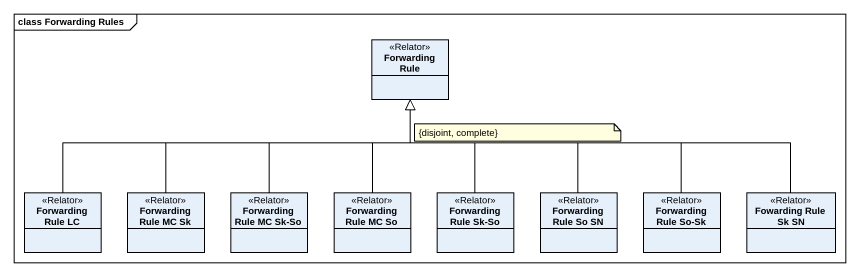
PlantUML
@startuml
mainframe class Forwarding Rules
hide circle
hide empty members
class "Forwarding Rule" as Forwarding_Rule <<Relator>>
class "Forwarding Rule LC" as Forwarding_Rule_LC <<Relator>>
class "Forwarding Rule MC Sk" as Forwarding_Rule_MC_Sk <<Relator>>
class "Forwarding Rule MC Sk-So" as Forwarding_Rule_MC_Sk_So <<Relator>>
class "Forwarding Rule MC So" as Forwarding_Rule_MC_So <<Relator>>
class "Forwarding Rule Sk-So" as Forwarding_Rule_Sk_So <<Relator>>
class "Forwarding Rule So SN" as Forwarding_Rule_So_SN <<Relator>>
class "Forwarding Rule So-Sk" as Forwarding_Rule_So_Sk <<Relator>>
class "Fowarding Rule Sk SN" as Fowarding_Rule_Sk_SN <<Relator>>
Forwarding_Rule_LC -right-|> Forwarding_Rule
Forwarding_Rule_MC_Sk -up-|> Forwarding_Rule
Forwarding_Rule_MC_Sk_So -up-|> Forwarding_Rule
Forwarding_Rule_MC_So -up-|> Forwarding_Rule
Forwarding_Rule_Sk_So -up-|> Forwarding_Rule
Forwarding_Rule_So_SN -up-|> Forwarding_Rule
Forwarding_Rule_So_Sk -left-|> Forwarding_Rule
Fowarding_Rule_Sk_SN -left-|> Forwarding_Rule
note as N1
  {disjoint, complete}
end note
@enduml
